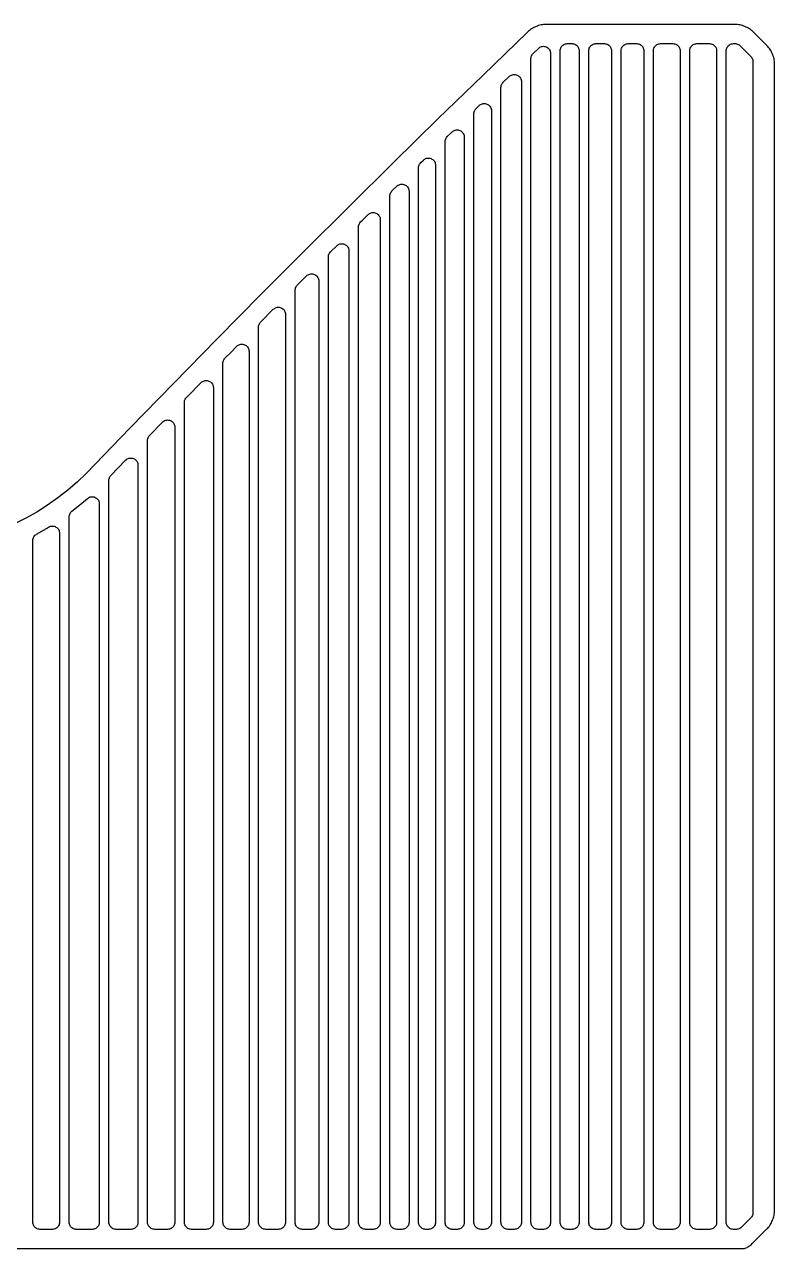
# Model space of a CAD drawing. Header units: metres. Extents: x 0 to 320, y 0 to 256.
# Drawn here: x 163 to 319.8, y 0.3 to 256.2 of the extents above; entities that cross this region are included whole.
import ezdxf

# ---------------------------------------------------------------- set-up
doc = ezdxf.new("R2010")
doc.units = ezdxf.units.M

msp = doc.modelspace()

# ---------------------------------------------------------------- linework, layer by layer
for p, q in [((270.438, 255.948), (270.181, 255.863)), ((270.698, 256.02), (270.438, 255.948)), ((270.961, 256.079), (270.698, 256.02)), ((271.227, 256.125), (270.961, 256.079)), ((271.495, 256.158), (271.227, 256.125)), ((271.764, 256.178), (271.495, 256.158)), ((272.034, 256.184), (271.764, 256.178)), ((311.478, 256.184), (272.034, 256.184)), ((311.748, 256.178), (311.478, 256.184)), ((312.017, 256.158), (311.748, 256.178)), ((312.285, 256.125), (312.017, 256.158)), ((312.551, 256.079), (312.285, 256.125)), ((312.814, 256.02), (312.551, 256.079)), ((313.074, 255.948), (312.814, 256.02)), ((313.331, 255.863), (313.074, 255.948)), ((268.145, 254.574), (258.762, 245.522)), ((268.341, 254.76), (268.145, 254.574)), ((268.545, 254.936), (268.341, 254.76)), ((268.758, 255.102), (268.545, 254.936)), ((268.979, 255.258), (268.758, 255.102)), ((269.207, 255.402), (268.979, 255.258)), ((269.442, 255.535), (269.207, 255.402)), ((269.683, 255.656), (269.442, 255.535)), ((269.929, 255.766), (269.683, 255.656)), ((270.181, 255.863), (269.929, 255.766)), ((313.583, 255.766), (313.331, 255.863)), ((313.829, 255.656), (313.583, 255.766)), ((314.071, 255.535), (313.829, 255.656)), ((314.305, 255.402), (314.071, 255.535)), ((314.534, 255.258), (314.305, 255.402)), ((314.754, 255.102), (314.534, 255.258)), ((314.967, 254.936), (314.754, 255.102)), ((315.171, 254.76), (314.967, 254.936)), ((315.367, 254.574), (315.171, 254.76)), ((318.145, 251.795), (315.367, 254.574)), ((269.311, 250.14), (270.407, 251.197)), ((270.407, 251.197), (270.535, 251.308)), ((270.535, 251.308), (270.698, 251.417)), ((270.698, 251.417), (270.874, 251.504)), ((270.874, 251.504), (271.06, 251.567)), ((271.06, 251.567), (271.252, 251.605)), ((271.252, 251.605), (271.448, 251.618)), ((271.448, 251.618), (271.644, 251.605)), ((271.644, 251.605), (271.836, 251.567)), ((271.836, 251.567), (272.022, 251.504)), ((272.022, 251.504), (272.198, 251.417)), ((272.198, 251.417), (272.361, 251.308)), ((272.361, 251.308), (272.509, 251.178)), ((272.509, 251.178), (272.638, 251.031)), ((272.638, 251.031), (272.747, 250.868)), ((272.747, 250.868), (272.834, 250.692)), ((274.948, 250.684), (274.961, 250.88)), ((274.961, 250.88), (274.999, 251.073)), ((274.999, 251.073), (275.062, 251.258)), ((275.062, 251.258), (275.149, 251.434)), ((275.149, 251.434), (275.258, 251.598)), ((275.258, 251.598), (275.387, 251.745)), ((275.387, 251.745), (275.535, 251.875)), ((275.535, 251.875), (275.698, 251.984)), ((275.698, 251.984), (275.874, 252.07)), ((275.874, 252.07), (276.06, 252.133)), ((276.06, 252.133), (276.252, 252.172)), ((276.252, 252.172), (276.448, 252.184)), ((276.448, 252.184), (277.432, 252.184)), ((277.432, 252.184), (277.628, 252.172)), ((277.628, 252.172), (277.82, 252.133)), ((277.82, 252.133), (278.006, 252.07)), ((278.006, 252.07), (278.182, 251.984)), ((278.182, 251.984), (278.345, 251.875)), ((278.345, 251.875), (278.493, 251.745)), ((278.493, 251.745), (278.622, 251.598)), ((278.622, 251.598), (278.731, 251.434)), ((278.731, 251.434), (278.818, 251.258)), ((278.818, 251.258), (278.881, 251.073)), ((278.881, 251.073), (278.919, 250.88)), ((278.919, 250.88), (278.932, 250.684)), ((280.932, 250.684), (280.945, 250.88)), ((280.945, 250.88), (280.983, 251.073)), ((280.983, 251.073), (281.046, 251.258)), ((281.046, 251.258), (281.133, 251.434)), ((281.133, 251.434), (281.242, 251.598)), ((281.242, 251.598), (281.371, 251.745)), ((281.371, 251.745), (281.519, 251.875)), ((281.519, 251.875), (281.682, 251.984)), ((281.682, 251.984), (281.858, 252.07)), ((281.858, 252.07), (282.044, 252.133)), ((282.044, 252.133), (282.236, 252.172)), ((282.236, 252.172), (282.432, 252.184)), ((282.432, 252.184), (284.187, 252.184)), ((284.187, 252.184), (284.383, 252.172)), ((284.383, 252.172), (284.575, 252.133)), ((284.575, 252.133), (284.761, 252.07)), ((284.761, 252.07), (284.937, 251.984)), ((284.937, 251.984), (285.1, 251.875)), ((285.1, 251.875), (285.248, 251.745)), ((285.248, 251.745), (285.377, 251.598)), ((285.377, 251.598), (285.486, 251.434)), ((285.486, 251.434), (285.573, 251.258)), ((285.573, 251.258), (285.636, 251.073)), ((285.636, 251.073), (285.674, 250.88)), ((285.674, 250.88), (285.687, 250.684)), ((287.687, 250.684), (287.7, 250.88)), ((287.7, 250.88), (287.738, 251.073)), ((287.738, 251.073), (287.801, 251.258)), ((287.801, 251.258), (287.888, 251.434)), ((287.888, 251.434), (287.997, 251.598)), ((287.997, 251.598), (288.126, 251.745)), ((288.126, 251.745), (288.274, 251.875)), ((288.274, 251.875), (288.437, 251.984)), ((288.437, 251.984), (288.613, 252.07)), ((288.613, 252.07), (288.799, 252.133)), ((288.799, 252.133), (288.991, 252.172)), ((288.991, 252.172), (289.187, 252.184)), ((289.187, 252.184), (290.938, 252.184)), ((290.938, 252.184), (291.134, 252.172)), ((291.134, 252.172), (291.326, 252.133)), ((291.326, 252.133), (291.512, 252.07)), ((291.512, 252.07), (291.688, 251.984)), ((291.688, 251.984), (291.851, 251.875)), ((291.851, 251.875), (291.999, 251.745)), ((291.999, 251.745), (292.128, 251.598)), ((292.128, 251.598), (292.237, 251.434)), ((292.237, 251.434), (292.324, 251.258)), ((292.324, 251.258), (292.387, 251.073)), ((292.387, 251.073), (292.425, 250.88)), ((292.425, 250.88), (292.438, 250.684)), ((294.438, 250.684), (294.451, 250.88)), ((294.451, 250.88), (294.489, 251.073)), ((294.489, 251.073), (294.552, 251.258)), ((294.552, 251.258), (294.639, 251.434)), ((294.639, 251.434), (294.748, 251.598)), ((294.748, 251.598), (294.877, 251.745)), ((294.877, 251.745), (295.025, 251.875)), ((295.025, 251.875), (295.188, 251.984)), ((295.188, 251.984), (295.364, 252.07)), ((295.364, 252.07), (295.55, 252.133)), ((295.55, 252.133), (295.742, 252.172)), ((295.742, 252.172), (295.938, 252.184)), ((295.938, 252.184), (298.536, 252.184)), ((298.536, 252.184), (298.732, 252.172)), ((298.732, 252.172), (298.924, 252.133)), ((298.924, 252.133), (299.11, 252.07)), ((299.11, 252.07), (299.286, 251.984)), ((299.286, 251.984), (299.449, 251.875)), ((299.449, 251.875), (299.597, 251.745)), ((299.597, 251.745), (299.726, 251.598)), ((299.726, 251.598), (299.835, 251.434)), ((299.835, 251.434), (299.922, 251.258)), ((299.922, 251.258), (299.985, 251.073)), ((299.985, 251.073), (300.023, 250.88)), ((300.023, 250.88), (300.036, 250.684)), ((302.036, 250.684), (302.049, 250.88)), ((302.049, 250.88), (302.087, 251.073)), ((302.087, 251.073), (302.15, 251.258)), ((302.15, 251.258), (302.237, 251.434)), ((302.237, 251.434), (302.346, 251.598)), ((302.346, 251.598), (302.475, 251.745)), ((302.475, 251.745), (302.623, 251.875)), ((302.623, 251.875), (302.786, 251.984)), ((302.786, 251.984), (302.962, 252.07)), ((302.962, 252.07), (303.148, 252.133)), ((303.148, 252.133), (303.34, 252.172)), ((303.34, 252.172), (303.536, 252.184)), ((303.536, 252.184), (306.158, 252.184)), ((306.158, 252.184), (306.354, 252.172)), ((306.354, 252.172), (306.546, 252.133)), ((306.546, 252.133), (306.732, 252.07)), ((306.732, 252.07), (306.908, 251.984)), ((306.908, 251.984), (307.071, 251.875)), ((307.071, 251.875), (307.219, 251.745)), ((307.219, 251.745), (307.348, 251.598)), ((307.348, 251.598), (307.457, 251.434)), ((307.457, 251.434), (307.544, 251.258)), ((307.544, 251.258), (307.607, 251.073)), ((307.607, 251.073), (307.645, 250.88)), ((307.645, 250.88), (307.658, 250.684)), ((309.658, 250.684), (309.671, 250.88)), ((309.671, 250.88), (309.709, 251.073)), ((309.709, 251.073), (309.772, 251.258)), ((309.772, 251.258), (309.859, 251.434)), ((309.859, 251.434), (309.968, 251.598)), ((309.968, 251.598), (310.097, 251.745)), ((310.097, 251.745), (310.245, 251.875)), ((310.245, 251.875), (310.408, 251.984)), ((310.408, 251.984), (310.584, 252.07)), ((310.584, 252.07), (310.77, 252.133)), ((310.77, 252.133), (310.962, 252.172)), ((310.962, 252.172), (311.158, 252.184)), ((311.158, 252.184), (311.411, 252.184)), ((311.411, 252.184), (311.448, 252.184)), ((311.448, 252.184), (311.514, 252.182)), ((311.514, 252.182), (311.636, 252.174)), ((311.636, 252.174), (311.83, 252.141)), ((311.83, 252.141), (312.017, 252.082)), ((312.017, 252.082), (312.195, 252)), ((312.195, 252), (312.361, 251.895)), ((312.361, 251.895), (312.511, 251.769)), ((312.511, 251.769), (312.56, 251.723)), ((312.56, 251.723), (312.587, 251.697)), ((312.587, 251.697), (314.806, 249.478)), ((318.331, 251.6), (318.145, 251.795)), ((318.508, 251.395), (318.331, 251.6)), ((318.674, 251.183), (318.508, 251.395)), ((318.829, 250.962), (318.674, 251.183)), ((318.974, 250.734), (318.829, 250.962)), ((268.852, 249.06), (268.869, 249.283)), ((268.852, 5.79999), (268.852, 249.06)), ((268.869, 249.283), (268.91, 249.475)), ((268.91, 249.475), (268.977, 249.659)), ((268.977, 249.659), (269.067, 249.834)), ((269.067, 249.834), (269.179, 249.995)), ((269.179, 249.995), (269.311, 250.14)), ((272.834, 250.692), (272.897, 250.506)), ((272.897, 250.506), (272.935, 250.314)), ((272.935, 250.314), (272.948, 250.118)), ((272.948, 250.118), (272.948, 5.79999)), ((274.948, 5.79999), (274.948, 250.684)), ((278.932, 250.684), (278.932, 5.79999)), ((280.932, 5.79999), (280.932, 250.684)), ((285.687, 250.684), (285.687, 5.79999)), ((287.687, 5.79999), (287.687, 250.684)), ((292.438, 250.684), (292.438, 5.79999)), ((294.438, 5.79999), (294.438, 250.684)), ((300.036, 250.684), (300.036, 5.79999)), ((302.036, 5.79999), (302.036, 250.684)), ((307.658, 250.684), (307.658, 5.79999)), ((309.658, 5.79999), (309.658, 250.684)), ((314.806, 249.478), (314.935, 249.331)), ((314.935, 249.331), (315.044, 249.167)), ((315.044, 249.167), (315.131, 248.991)), ((315.131, 248.991), (315.194, 248.806)), ((315.194, 248.806), (315.232, 248.613)), ((315.232, 248.613), (315.245, 248.417)), ((315.245, 248.417), (315.245, 7.76709)), ((319.107, 250.499), (318.974, 250.734)), ((319.228, 250.258), (319.107, 250.499)), ((319.337, 250.011), (319.228, 250.258)), ((319.435, 249.759), (319.337, 250.011)), ((319.519, 249.503), (319.435, 249.759)), ((319.591, 249.243), (319.519, 249.503)), ((319.65, 248.979), (319.591, 249.243)), ((319.697, 248.713), (319.65, 248.979)), ((319.73, 248.445), (319.697, 248.713)), ((319.749, 248.176), (319.73, 248.445)), ((264.778, 245.623), (264.964, 245.686)), ((264.964, 245.686), (265.156, 245.724)), ((265.156, 245.724), (265.352, 245.737)), ((265.352, 245.737), (265.548, 245.724)), ((265.548, 245.724), (265.74, 245.686)), ((265.74, 245.686), (265.926, 245.623)), ((319.756, 247.906), (319.749, 248.176)), ((319.756, 8.27817), (319.756, 247.906)), ((258.762, 245.522), (249.415, 236.434)), ((262.585, 243.015), (262.602, 243.238)), ((262.602, 243.238), (262.643, 243.429)), ((262.643, 243.429), (262.71, 243.614)), ((262.71, 243.614), (262.8, 243.788)), ((262.8, 243.788), (262.912, 243.949)), ((262.912, 243.949), (263.044, 244.095)), ((263.044, 244.095), (264.311, 245.317)), ((264.311, 245.317), (264.439, 245.427)), ((264.439, 245.427), (264.602, 245.536)), ((264.602, 245.536), (264.778, 245.623)), ((265.926, 245.623), (266.102, 245.536)), ((266.102, 245.536), (266.265, 245.427)), ((266.265, 245.427), (266.413, 245.298)), ((266.413, 245.298), (266.542, 245.15)), ((266.542, 245.15), (266.651, 244.987)), ((266.651, 244.987), (266.738, 244.811)), ((266.738, 244.811), (266.801, 244.626)), ((266.801, 244.626), (266.839, 244.433)), ((266.839, 244.433), (266.852, 244.237)), ((266.852, 244.237), (266.852, 5.79999)), ((262.585, 5.79999), (262.585, 243.015)), ((256.963, 237.913), (257.028, 238.098)), ((257.028, 238.098), (257.118, 238.273)), ((257.118, 238.273), (257.229, 238.434)), ((257.229, 238.434), (257.36, 238.58)), ((257.36, 238.58), (258.039, 239.24)), ((258.039, 239.24), (258.172, 239.355)), ((258.172, 239.355), (258.335, 239.464)), ((258.335, 239.464), (258.511, 239.551)), ((258.511, 239.551), (258.697, 239.614)), ((258.697, 239.614), (258.889, 239.652)), ((258.889, 239.652), (259.085, 239.665)), ((259.085, 239.665), (259.281, 239.652)), ((259.281, 239.652), (259.473, 239.614)), ((259.473, 239.614), (259.659, 239.551)), ((259.659, 239.551), (259.835, 239.464)), ((259.835, 239.464), (259.998, 239.355)), ((259.998, 239.355), (260.146, 239.225)), ((260.146, 239.225), (260.275, 239.078)), ((260.275, 239.078), (260.384, 238.915)), ((260.384, 238.915), (260.471, 238.739)), ((260.471, 238.739), (260.534, 238.553)), ((260.534, 238.553), (260.572, 238.361)), ((260.572, 238.361), (260.585, 238.165)), ((260.585, 238.165), (260.585, 5.79999)), ((249.415, 236.434), (240.106, 227.308)), ((256.906, 237.505), (256.922, 237.721)), ((256.906, 5.79999), (256.906, 237.505)), ((256.922, 237.721), (256.963, 237.913)), ((251.356, 232.735), (252.206, 233.568)), ((252.206, 233.568), (252.36, 233.718)), ((252.36, 233.718), (252.493, 233.833)), ((252.493, 233.833), (252.656, 233.942)), ((252.656, 233.942), (252.832, 234.028)), ((252.832, 234.028), (253.018, 234.091)), ((253.018, 234.091), (253.21, 234.13)), ((253.21, 234.13), (253.406, 234.143)), ((253.406, 234.143), (253.602, 234.13)), ((253.602, 234.13), (253.794, 234.091)), ((253.794, 234.091), (253.98, 234.028)), ((253.98, 234.028), (254.156, 233.942)), ((254.156, 233.942), (254.319, 233.833)), ((254.319, 233.833), (254.467, 233.703)), ((254.467, 233.703), (254.596, 233.556)), ((254.596, 233.556), (254.705, 233.393)), ((254.705, 233.393), (254.792, 233.217)), ((254.792, 233.217), (254.855, 233.031)), ((254.855, 233.031), (254.893, 232.838)), ((250.906, 231.664), (250.921, 231.874)), ((250.906, 5.79999), (250.906, 231.664)), ((250.921, 231.874), (250.961, 232.066)), ((250.961, 232.066), (251.026, 232.251)), ((251.026, 232.251), (251.115, 232.426)), ((251.115, 232.426), (251.225, 232.589)), ((251.225, 232.589), (251.356, 232.735)), ((254.893, 232.838), (254.906, 232.643)), ((254.906, 232.643), (254.906, 5.79999)), ((245.809, 227.298), (246.356, 227.834)), ((246.356, 227.834), (246.493, 227.953)), ((246.493, 227.953), (246.656, 228.062)), ((246.656, 228.062), (246.832, 228.148)), ((246.832, 228.148), (247.018, 228.211)), ((247.018, 228.211), (247.21, 228.25)), ((247.21, 228.25), (247.406, 228.263)), ((247.406, 228.263), (247.602, 228.25)), ((247.602, 228.25), (247.794, 228.211)), ((247.794, 228.211), (247.98, 228.148)), ((247.98, 228.148), (248.156, 228.062)), ((248.156, 228.062), (248.319, 227.953)), ((248.319, 227.953), (248.467, 227.823)), ((248.467, 227.823), (248.596, 227.676)), ((240.106, 227.308), (230.833, 218.146)), ((245.359, 226.226), (245.374, 226.437)), ((245.359, 5.79999), (245.359, 226.226)), ((245.374, 226.437), (245.414, 226.629)), ((245.414, 226.629), (245.479, 226.814)), ((245.479, 226.814), (245.568, 226.989)), ((245.568, 226.989), (245.678, 227.151)), ((245.678, 227.151), (245.809, 227.298)), ((248.596, 227.676), (248.705, 227.513)), ((248.705, 227.513), (248.792, 227.337)), ((248.792, 227.337), (248.855, 227.151)), ((248.855, 227.151), (248.893, 226.958)), ((248.893, 226.958), (248.906, 226.763)), ((248.906, 226.763), (248.906, 5.79999)), ((241.109, 222.608), (241.285, 222.695)), ((241.285, 222.695), (241.471, 222.758)), ((241.471, 222.758), (241.663, 222.796)), ((241.663, 222.796), (241.859, 222.809)), ((241.859, 222.809), (242.055, 222.796)), ((242.055, 222.796), (242.247, 222.758)), ((242.247, 222.758), (242.433, 222.695)), ((242.433, 222.695), (242.609, 222.608)), ((239.35, 220.312), (239.364, 220.517)), ((239.35, 5.79999), (239.35, 220.312)), ((239.364, 220.517), (239.403, 220.709)), ((239.403, 220.709), (239.468, 220.894)), ((239.468, 220.894), (239.555, 221.07)), ((239.555, 221.07), (239.665, 221.232)), ((239.665, 221.232), (239.796, 221.379)), ((239.796, 221.379), (240.805, 222.376)), ((240.805, 222.376), (240.946, 222.499)), ((240.946, 222.499), (241.109, 222.608)), ((242.609, 222.608), (242.772, 222.499)), ((242.772, 222.499), (242.92, 222.369)), ((242.92, 222.369), (243.049, 222.222)), ((243.049, 222.222), (243.158, 222.059)), ((243.158, 222.059), (243.245, 221.883)), ((243.245, 221.883), (243.308, 221.697)), ((243.308, 221.697), (243.346, 221.505)), ((243.346, 221.505), (243.359, 221.309)), ((243.359, 221.309), (243.359, 5.79999)), ((230.833, 218.146), (221.597, 208.947)), ((233.239, 214.898), (233.648, 215.304)), ((233.648, 215.304), (234.796, 216.439)), ((234.796, 216.439), (234.937, 216.562)), ((234.937, 216.562), (235.1, 216.671)), ((235.1, 216.671), (235.276, 216.757)), ((235.276, 216.757), (235.462, 216.82)), ((235.462, 216.82), (235.654, 216.859)), ((235.654, 216.859), (235.85, 216.872)), ((235.85, 216.872), (236.046, 216.859)), ((236.046, 216.859), (236.238, 216.82)), ((236.238, 216.82), (236.424, 216.757)), ((236.424, 216.757), (236.6, 216.671)), ((236.6, 216.671), (236.763, 216.562)), ((236.763, 216.562), (236.911, 216.432)), ((236.911, 216.432), (237.04, 216.285)), ((237.04, 216.285), (237.149, 216.122)), ((237.149, 216.122), (237.236, 215.946)), ((237.236, 215.946), (237.299, 215.76)), ((237.299, 215.76), (237.337, 215.567)), ((237.337, 215.567), (237.35, 215.372)), ((237.35, 215.372), (237.35, 5.79999)), ((232.798, 213.835), (232.811, 214.034)), ((232.798, 5.79999), (232.798, 213.835)), ((232.811, 214.034), (232.85, 214.226)), ((232.85, 214.226), (232.913, 214.412)), ((232.913, 214.412), (233, 214.587)), ((233, 214.587), (233.11, 214.75)), ((233.11, 214.75), (233.239, 214.898)), ((226.941, 208.625), (228.239, 209.918)), ((228.239, 209.918), (228.385, 210.045)), ((228.385, 210.045), (228.548, 210.154)), ((228.548, 210.154), (228.724, 210.241)), ((228.724, 210.241), (228.91, 210.304)), ((228.91, 210.304), (229.102, 210.342)), ((229.102, 210.342), (229.298, 210.355)), ((229.298, 210.355), (229.494, 210.342)), ((229.494, 210.342), (229.686, 210.304)), ((229.686, 210.304), (229.872, 210.241)), ((229.872, 210.241), (230.048, 210.154)), ((230.048, 210.154), (230.211, 210.045)), ((230.211, 210.045), (230.359, 209.915)), ((230.359, 209.915), (230.488, 209.768)), ((221.597, 208.947), (212.398, 199.711)), ((226.5, 207.562), (226.513, 207.761)), ((226.5, 5.79999), (226.5, 207.562)), ((226.513, 207.761), (226.552, 207.953)), ((226.552, 207.953), (226.615, 208.139)), ((226.615, 208.139), (226.702, 208.315)), ((226.702, 208.315), (226.812, 208.477)), ((226.812, 208.477), (226.941, 208.625)), ((230.488, 209.768), (230.597, 209.605)), ((230.597, 209.605), (230.684, 209.429)), ((230.684, 209.429), (230.747, 209.243)), ((230.747, 209.243), (230.785, 209.051)), ((230.785, 209.051), (230.798, 208.855)), ((230.798, 208.855), (230.798, 5.79999)), ((219.989, 201.665), (221.937, 203.621)), ((221.937, 203.621), (222.087, 203.752)), ((222.087, 203.752), (222.25, 203.861)), ((222.25, 203.861), (222.426, 203.948)), ((222.426, 203.948), (222.612, 204.011)), ((222.612, 204.011), (222.804, 204.049)), ((222.804, 204.049), (223, 204.062)), ((223, 204.062), (223.196, 204.049)), ((223.196, 204.049), (223.388, 204.011)), ((223.388, 204.011), (223.574, 203.948)), ((223.574, 203.948), (223.75, 203.861)), ((223.75, 203.861), (223.913, 203.752)), ((223.913, 203.752), (224.061, 203.623)), ((224.061, 203.623), (224.19, 203.475)), ((224.19, 203.475), (224.299, 203.312)), ((224.299, 203.312), (224.386, 203.136)), ((224.386, 203.136), (224.449, 202.95)), ((224.449, 202.95), (224.487, 202.758)), ((224.487, 202.758), (224.5, 202.562)), ((224.5, 202.562), (224.5, 5.79999)), ((212.398, 199.711), (203.236, 190.439)), ((219.552, 200.606), (219.564, 200.799)), ((219.552, 5.79999), (219.552, 200.606)), ((219.564, 200.799), (219.602, 200.992)), ((219.602, 200.992), (219.665, 201.177)), ((219.665, 201.177), (219.751, 201.354)), ((219.751, 201.354), (219.86, 201.517)), ((219.86, 201.517), (219.989, 201.665)), ((215.478, 196.97), (215.664, 197.033)), ((215.664, 197.033), (215.856, 197.071)), ((215.856, 197.071), (216.052, 197.084)), ((216.052, 197.084), (216.248, 197.071)), ((216.248, 197.071), (216.44, 197.033)), ((216.44, 197.033), (216.626, 196.97)), ((212.348, 193.97), (214.985, 196.638)), ((214.985, 196.638), (215.139, 196.774)), ((215.139, 196.774), (215.302, 196.883)), ((215.302, 196.883), (215.478, 196.97)), ((216.626, 196.97), (216.802, 196.883)), ((216.802, 196.883), (216.965, 196.774)), ((216.965, 196.774), (217.113, 196.645)), ((217.113, 196.645), (217.242, 196.497)), ((217.242, 196.497), (217.351, 196.334)), ((217.351, 196.334), (217.438, 196.158)), ((217.438, 196.158), (217.501, 195.972)), ((217.501, 195.972), (217.539, 195.78)), ((217.539, 195.78), (217.552, 195.584)), ((217.552, 195.584), (217.552, 5.79999)), ((211.915, 192.915), (211.927, 193.102)), ((211.915, 5.79999), (211.915, 192.915)), ((211.927, 193.102), (211.964, 193.295)), ((211.964, 193.295), (212.026, 193.481)), ((212.026, 193.481), (212.111, 193.657)), ((212.111, 193.657), (212.22, 193.821)), ((212.22, 193.821), (212.348, 193.97)), ((203.236, 190.439), (194.111, 181.129)), ((208.219, 189.342), (208.415, 189.355)), ((208.415, 189.355), (208.611, 189.342)), ((204.895, 186.417), (206.087, 187.633)), ((206.087, 187.633), (207.348, 188.909)), ((207.348, 188.909), (207.502, 189.045)), ((207.502, 189.045), (207.665, 189.154)), ((207.665, 189.154), (207.841, 189.241)), ((207.841, 189.241), (208.027, 189.304)), ((208.027, 189.304), (208.219, 189.342)), ((208.611, 189.342), (208.803, 189.304)), ((208.803, 189.304), (208.989, 189.241)), ((208.989, 189.241), (209.165, 189.154)), ((209.165, 189.154), (209.328, 189.045)), ((209.328, 189.045), (209.476, 188.916)), ((209.476, 188.916), (209.605, 188.768)), ((209.605, 188.768), (209.714, 188.605)), ((209.714, 188.605), (209.801, 188.429)), ((209.801, 188.429), (209.864, 188.243)), ((209.864, 188.243), (209.902, 188.051)), ((209.902, 188.051), (209.915, 187.855)), ((209.915, 187.855), (209.915, 5.79999)), ((204.466, 185.367), (204.477, 185.548)), ((204.466, 5.79999), (204.466, 185.367)), ((204.477, 185.548), (204.513, 185.74)), ((204.513, 185.74), (204.575, 185.927)), ((204.575, 185.927), (204.66, 186.104)), ((204.66, 186.104), (204.767, 186.268)), ((204.767, 186.268), (204.895, 186.417)), ((200.392, 181.651), (200.578, 181.715)), ((200.578, 181.715), (200.77, 181.753)), ((200.77, 181.753), (200.966, 181.766)), ((200.966, 181.766), (201.162, 181.753)), ((201.162, 181.753), (201.354, 181.715)), ((201.354, 181.715), (201.54, 181.651)), ((194.111, 181.129), (185.022, 171.783)), ((196.972, 178.333), (199.895, 181.316)), ((199.895, 181.316), (200.053, 181.456)), ((200.053, 181.456), (200.216, 181.565)), ((200.216, 181.565), (200.392, 181.651)), ((201.54, 181.651), (201.716, 181.565)), ((201.716, 181.565), (201.879, 181.456)), ((201.879, 181.456), (202.027, 181.326)), ((202.027, 181.326), (202.156, 181.179)), ((202.156, 181.179), (202.265, 181.016)), ((202.265, 181.016), (202.352, 180.84)), ((202.352, 180.84), (202.415, 180.654)), ((202.415, 180.654), (202.453, 180.461)), ((202.453, 180.461), (202.466, 180.266)), ((202.466, 180.266), (202.466, 5.79999)), ((196.412, 177.149), (196.422, 177.324)), ((196.412, 5.79999), (196.412, 177.149)), ((196.422, 177.324), (196.458, 177.517)), ((196.458, 177.517), (196.518, 177.703)), ((196.518, 177.703), (196.603, 177.881)), ((196.603, 177.881), (196.709, 178.045)), ((196.709, 178.045), (196.837, 178.195)), ((196.837, 178.195), (196.972, 178.333)), ((185.022, 171.783), (175.971, 162.399)), ((189.132, 170.271), (191.837, 173.053)), ((191.837, 173.053), (191.999, 173.197)), ((191.999, 173.197), (192.162, 173.306)), ((192.162, 173.306), (192.338, 173.393)), ((192.338, 173.393), (192.524, 173.456)), ((192.524, 173.456), (192.716, 173.494)), ((192.716, 173.494), (192.912, 173.507)), ((192.912, 173.507), (193.108, 173.494)), ((193.108, 173.494), (193.3, 173.456)), ((193.3, 173.456), (193.486, 173.393)), ((193.486, 173.393), (193.662, 173.306)), ((193.662, 173.306), (193.825, 173.197)), ((193.825, 173.197), (193.973, 173.068)), ((193.973, 173.068), (194.102, 172.92)), ((194.102, 172.92), (194.211, 172.757)), ((194.211, 172.757), (194.298, 172.581)), ((194.298, 172.581), (194.361, 172.395)), ((194.361, 172.395), (194.399, 172.203)), ((194.399, 172.203), (194.412, 172.007)), ((194.412, 172.007), (194.412, 5.79999)), ((188.707, 169.225), (188.717, 169.4)), ((188.707, 5.79999), (188.707, 169.225)), ((188.717, 169.4), (188.753, 169.593)), ((188.753, 169.593), (188.813, 169.78)), ((188.813, 169.78), (188.898, 169.957)), ((188.898, 169.957), (189.004, 170.121)), ((189.004, 170.121), (189.132, 170.271)), ((181.049, 161.903), (184.127, 165.093)), ((184.127, 165.093), (184.294, 165.242)), ((184.294, 165.242), (184.457, 165.351)), ((184.457, 165.351), (184.633, 165.438)), ((184.633, 165.438), (184.819, 165.501)), ((184.819, 165.501), (185.011, 165.539)), ((185.011, 165.539), (185.207, 165.552)), ((185.207, 165.552), (185.403, 165.539)), ((185.403, 165.539), (185.595, 165.501)), ((185.595, 165.501), (185.781, 165.438)), ((185.781, 165.438), (185.957, 165.351)), ((185.957, 165.351), (186.12, 165.242)), ((186.12, 165.242), (186.268, 165.113)), ((186.268, 165.113), (186.397, 164.965)), ((186.397, 164.965), (186.506, 164.802)), ((186.506, 164.802), (186.593, 164.626)), ((186.593, 164.626), (186.656, 164.44)), ((186.656, 164.44), (186.694, 164.248)), ((186.694, 164.248), (186.707, 164.052)), ((186.707, 164.052), (186.707, 5.79999)), ((175.971, 162.399), (174.051, 160.572)), ((180.639, 161.03), (180.673, 161.223)), ((180.673, 161.223), (180.733, 161.41)), ((180.733, 161.41), (180.817, 161.588)), ((180.817, 161.588), (180.923, 161.753)), ((180.923, 161.753), (181.049, 161.903)), ((172.044, 158.84), (169.955, 157.21)), ((174.051, 160.572), (172.044, 158.84)), ((180.629, 160.861), (180.639, 161.03)), ((180.629, 5.79999), (180.629, 160.861)), ((169.955, 157.21), (167.788, 155.684)), ((174.583, 155.747), (176.149, 157.099)), ((176.149, 157.099), (176.379, 157.262)), ((176.379, 157.262), (176.555, 157.349)), ((176.555, 157.349), (176.741, 157.412)), ((176.741, 157.412), (176.933, 157.45)), ((176.933, 157.45), (177.129, 157.463)), ((177.129, 157.463), (177.325, 157.45)), ((177.325, 157.45), (177.517, 157.412)), ((177.517, 157.412), (177.703, 157.349)), ((177.703, 157.349), (177.879, 157.262)), ((177.879, 157.262), (178.042, 157.153)), ((178.042, 157.153), (178.19, 157.024)), ((178.19, 157.024), (178.319, 156.876)), ((178.319, 156.876), (178.428, 156.713)), ((178.428, 156.713), (178.515, 156.537)), ((178.515, 156.537), (178.578, 156.351)), ((178.578, 156.351), (178.616, 156.159)), ((178.616, 156.159), (178.629, 155.963)), ((165.549, 154.266), (163.242, 152.959)), ((167.788, 155.684), (165.549, 154.266)), ((172.331, 153.433), (172.368, 153.626)), ((172.368, 153.626), (172.43, 153.812)), ((172.43, 153.812), (172.515, 153.989)), ((172.515, 153.989), (172.623, 154.153)), ((172.623, 154.153), (172.751, 154.301)), ((172.751, 154.301), (172.897, 154.432)), ((172.897, 154.432), (174.583, 155.747)), ((178.629, 155.963), (178.629, 5.79999)), ((163.242, 152.959), (160.875, 151.768)), ((167.606, 150.834), (168.017, 151.094)), ((168.017, 151.094), (168.246, 151.213)), ((168.246, 151.213), (168.432, 151.276)), ((168.432, 151.276), (168.624, 151.314)), ((168.624, 151.314), (168.82, 151.327)), ((168.82, 151.327), (169.016, 151.314)), ((169.016, 151.314), (169.208, 151.276)), ((169.208, 151.276), (169.394, 151.213)), ((169.394, 151.213), (169.57, 151.126)), ((169.57, 151.126), (169.733, 151.017)), ((169.733, 151.017), (169.881, 150.888)), ((172.32, 153.25), (172.331, 153.433)), ((172.32, 5.79999), (172.32, 153.25)), ((164.729, 148.33), (164.743, 148.538)), ((164.743, 148.538), (164.783, 148.73)), ((164.783, 148.73), (164.848, 148.915)), ((164.848, 148.915), (164.936, 149.09)), ((164.936, 149.09), (165.046, 149.253)), ((165.046, 149.253), (165.177, 149.399)), ((165.177, 149.399), (165.326, 149.527)), ((165.326, 149.527), (165.49, 149.635)), ((165.49, 149.635), (167.606, 150.834)), ((169.881, 150.888), (170.01, 150.74)), ((170.01, 150.74), (170.119, 150.577)), ((170.119, 150.577), (170.206, 150.401)), ((170.206, 150.401), (170.269, 150.215)), ((170.269, 150.215), (170.307, 150.023)), ((170.307, 150.023), (170.32, 149.827)), ((170.32, 149.827), (170.32, 5.79999)), ((164.729, 5.79999), (164.729, 148.33)), ((315.245, 7.76709), (315.232, 7.5713)), ((319.697, 7.47115), (319.73, 7.73907)), ((319.73, 7.73907), (319.749, 8.0083)), ((319.749, 8.0083), (319.756, 8.27817)), ((164.742, 5.6042), (164.729, 5.79999)), ((164.78, 5.41176), (164.742, 5.6042)), ((164.843, 5.22597), (164.78, 5.41176)), ((164.93, 5.04999), (164.843, 5.22597)), ((170.206, 5.22597), (170.119, 5.04999)), ((170.269, 5.41176), (170.206, 5.22597)), ((170.307, 5.6042), (170.269, 5.41176)), ((170.32, 5.79999), (170.307, 5.6042)), ((172.333, 5.6042), (172.32, 5.79999)), ((172.371, 5.41176), (172.333, 5.6042)), ((172.434, 5.22597), (172.371, 5.41176)), ((172.521, 5.04999), (172.434, 5.22597)), ((178.515, 5.22597), (178.428, 5.04999)), ((178.578, 5.41176), (178.515, 5.22597)), ((178.616, 5.6042), (178.578, 5.41176)), ((178.629, 5.79999), (178.616, 5.6042)), ((180.642, 5.6042), (180.629, 5.79999)), ((180.68, 5.41176), (180.642, 5.6042)), ((180.743, 5.22597), (180.68, 5.41176)), ((180.83, 5.04999), (180.743, 5.22597)), ((186.593, 5.22597), (186.506, 5.04999)), ((186.656, 5.41176), (186.593, 5.22597)), ((186.694, 5.6042), (186.656, 5.41176)), ((186.707, 5.79999), (186.694, 5.6042)), ((188.72, 5.6042), (188.707, 5.79999)), ((188.758, 5.41176), (188.72, 5.6042)), ((188.821, 5.22597), (188.758, 5.41176)), ((188.908, 5.04999), (188.821, 5.22597)), ((194.298, 5.22597), (194.211, 5.04999)), ((194.361, 5.41176), (194.298, 5.22597)), ((194.399, 5.6042), (194.361, 5.41176)), ((194.412, 5.79999), (194.399, 5.6042)), ((196.425, 5.6042), (196.412, 5.79999)), ((196.463, 5.41176), (196.425, 5.6042)), ((196.526, 5.22597), (196.463, 5.41176)), ((196.613, 5.04999), (196.526, 5.22597)), ((202.352, 5.22597), (202.265, 5.04999)), ((202.415, 5.41176), (202.352, 5.22597)), ((202.453, 5.6042), (202.415, 5.41176)), ((202.466, 5.79999), (202.453, 5.6042)), ((204.479, 5.6042), (204.466, 5.79999)), ((204.517, 5.41176), (204.479, 5.6042)), ((204.58, 5.22597), (204.517, 5.41176)), ((204.667, 5.04999), (204.58, 5.22597)), ((209.801, 5.22597), (209.714, 5.04999)), ((209.864, 5.41176), (209.801, 5.22597)), ((209.902, 5.6042), (209.864, 5.41176)), ((209.915, 5.79999), (209.902, 5.6042)), ((211.928, 5.6042), (211.915, 5.79999)), ((211.966, 5.41176), (211.928, 5.6042)), ((212.029, 5.22597), (211.966, 5.41176)), ((212.116, 5.04999), (212.029, 5.22597)), ((217.438, 5.22597), (217.351, 5.04999)), ((217.501, 5.41176), (217.438, 5.22597)), ((217.539, 5.6042), (217.501, 5.41176)), ((217.552, 5.79999), (217.539, 5.6042)), ((219.565, 5.6042), (219.552, 5.79999)), ((219.603, 5.41176), (219.565, 5.6042)), ((219.666, 5.22597), (219.603, 5.41176)), ((219.753, 5.04999), (219.666, 5.22597)), ((224.386, 5.22597), (224.299, 5.04999)), ((224.449, 5.41176), (224.386, 5.22597)), ((224.487, 5.6042), (224.449, 5.41176)), ((224.5, 5.79999), (224.487, 5.6042)), ((226.513, 5.6042), (226.5, 5.79999)), ((226.551, 5.41176), (226.513, 5.6042)), ((226.614, 5.22597), (226.551, 5.41176)), ((226.701, 5.04999), (226.614, 5.22597)), ((230.684, 5.22597), (230.597, 5.04999)), ((230.747, 5.41176), (230.684, 5.22597)), ((230.785, 5.6042), (230.747, 5.41176)), ((230.798, 5.79999), (230.785, 5.6042)), ((232.811, 5.6042), (232.798, 5.79999)), ((232.849, 5.41176), (232.811, 5.6042)), ((232.912, 5.22597), (232.849, 5.41176)), ((232.999, 5.04999), (232.912, 5.22597)), ((237.236, 5.22597), (237.149, 5.04999)), ((237.299, 5.41176), (237.236, 5.22597)), ((237.337, 5.6042), (237.299, 5.41176)), ((237.35, 5.79999), (237.337, 5.6042)), ((239.363, 5.6042), (239.35, 5.79999)), ((239.401, 5.41176), (239.363, 5.6042)), ((239.464, 5.22597), (239.401, 5.41176)), ((239.551, 5.04999), (239.464, 5.22597)), ((243.245, 5.22597), (243.158, 5.04999)), ((243.308, 5.41176), (243.245, 5.22597)), ((243.346, 5.6042), (243.308, 5.41176)), ((243.359, 5.79999), (243.346, 5.6042)), ((245.372, 5.6042), (245.359, 5.79999)), ((245.41, 5.41176), (245.372, 5.6042)), ((245.473, 5.22597), (245.41, 5.41176)), ((245.56, 5.04999), (245.473, 5.22597)), ((248.792, 5.22597), (248.705, 5.04999)), ((248.855, 5.41176), (248.792, 5.22597)), ((248.893, 5.6042), (248.855, 5.41176)), ((248.906, 5.79999), (248.893, 5.6042)), ((250.919, 5.6042), (250.906, 5.79999)), ((250.957, 5.41176), (250.919, 5.6042)), ((251.02, 5.22597), (250.957, 5.41176)), ((251.107, 5.04999), (251.02, 5.22597)), ((254.792, 5.22597), (254.705, 5.04999)), ((254.855, 5.41176), (254.792, 5.22597)), ((254.893, 5.6042), (254.855, 5.41176)), ((254.906, 5.79999), (254.893, 5.6042)), ((256.919, 5.6042), (256.906, 5.79999)), ((256.957, 5.41176), (256.919, 5.6042)), ((257.02, 5.22597), (256.957, 5.41176)), ((257.107, 5.04999), (257.02, 5.22597)), ((260.471, 5.22597), (260.384, 5.04999)), ((260.534, 5.41176), (260.471, 5.22597)), ((260.572, 5.6042), (260.534, 5.41176)), ((260.585, 5.79999), (260.572, 5.6042)), ((262.598, 5.6042), (262.585, 5.79999)), ((262.636, 5.41176), (262.598, 5.6042)), ((262.699, 5.22597), (262.636, 5.41176)), ((262.786, 5.04999), (262.699, 5.22597)), ((266.738, 5.22597), (266.651, 5.04999)), ((266.801, 5.41176), (266.738, 5.22597)), ((266.839, 5.6042), (266.801, 5.41176)), ((266.852, 5.79999), (266.839, 5.6042)), ((268.865, 5.6042), (268.852, 5.79999)), ((268.903, 5.41176), (268.865, 5.6042)), ((268.966, 5.22597), (268.903, 5.41176)), ((269.053, 5.04999), (268.966, 5.22597)), ((272.834, 5.22597), (272.747, 5.04999)), ((272.897, 5.41176), (272.834, 5.22597)), ((272.935, 5.6042), (272.897, 5.41176)), ((272.948, 5.79999), (272.935, 5.6042)), ((274.961, 5.6042), (274.948, 5.79999)), ((274.999, 5.41176), (274.961, 5.6042)), ((275.062, 5.22597), (274.999, 5.41176)), ((275.149, 5.04999), (275.062, 5.22597)), ((278.818, 5.22597), (278.731, 5.04999)), ((278.881, 5.41176), (278.818, 5.22597)), ((278.919, 5.6042), (278.881, 5.41176)), ((278.932, 5.79999), (278.919, 5.6042)), ((280.945, 5.6042), (280.932, 5.79999)), ((280.983, 5.41176), (280.945, 5.6042)), ((281.046, 5.22597), (280.983, 5.41176)), ((281.133, 5.04999), (281.046, 5.22597)), ((285.573, 5.22597), (285.486, 5.04999)), ((285.636, 5.41176), (285.573, 5.22597)), ((285.674, 5.6042), (285.636, 5.41176)), ((285.687, 5.79999), (285.674, 5.6042)), ((287.7, 5.6042), (287.687, 5.79999)), ((287.738, 5.41176), (287.7, 5.6042)), ((287.801, 5.22597), (287.738, 5.41176)), ((287.888, 5.04999), (287.801, 5.22597)), ((292.324, 5.22597), (292.237, 5.04999)), ((292.387, 5.41176), (292.324, 5.22597)), ((292.425, 5.6042), (292.387, 5.41176)), ((292.438, 5.79999), (292.425, 5.6042)), ((294.451, 5.6042), (294.438, 5.79999)), ((294.489, 5.41176), (294.451, 5.6042)), ((294.552, 5.22597), (294.489, 5.41176)), ((294.639, 5.04999), (294.552, 5.22597)), ((299.922, 5.22597), (299.835, 5.04999)), ((299.985, 5.41176), (299.922, 5.22597)), ((300.023, 5.6042), (299.985, 5.41176)), ((300.036, 5.79999), (300.023, 5.6042)), ((302.049, 5.6042), (302.036, 5.79999)), ((302.087, 5.41176), (302.049, 5.6042)), ((302.15, 5.22597), (302.087, 5.41176)), ((302.237, 5.04999), (302.15, 5.22597)), ((307.544, 5.22597), (307.457, 5.04999)), ((307.607, 5.41176), (307.544, 5.22597)), ((307.645, 5.6042), (307.607, 5.41176)), ((307.658, 5.79999), (307.645, 5.6042)), ((309.671, 5.6042), (309.658, 5.79999)), ((309.709, 5.41176), (309.671, 5.6042)), ((309.772, 5.22597), (309.709, 5.41176)), ((309.859, 5.04999), (309.772, 5.22597)), ((314.806, 6.70644), (312.839, 4.73933)), ((314.935, 6.85396), (314.806, 6.70644)), ((315.044, 7.01709), (314.935, 6.85396)), ((315.131, 7.19307), (315.044, 7.01709)), ((315.194, 7.37886), (315.131, 7.19307)), ((315.232, 7.5713), (315.194, 7.37886)), ((318.674, 5.00182), (318.829, 5.22253)), ((318.829, 5.22253), (318.974, 5.45061)), ((318.974, 5.45061), (319.107, 5.68549)), ((319.107, 5.68549), (319.228, 5.92662)), ((319.228, 5.92662), (319.337, 6.1734)), ((319.337, 6.1734), (319.435, 6.42528)), ((319.435, 6.42528), (319.519, 6.68159)), ((319.519, 6.68159), (319.591, 6.94177)), ((319.591, 6.94177), (319.65, 7.20517)), ((319.65, 7.20517), (319.697, 7.47115)), ((165.039, 4.88684), (164.93, 5.04999)), ((165.168, 4.73933), (165.039, 4.88684)), ((165.316, 4.60995), (165.168, 4.73933)), ((165.479, 4.50095), (165.316, 4.60995)), ((165.655, 4.41417), (165.479, 4.50095)), ((165.841, 4.3511), (165.655, 4.41417)), ((166.033, 4.31282), (165.841, 4.3511)), ((166.229, 4.29999), (166.033, 4.31282)), ((168.82, 4.29999), (166.229, 4.29999)), ((169.016, 4.31282), (168.82, 4.29999)), ((169.208, 4.3511), (169.016, 4.31282)), ((169.394, 4.41417), (169.208, 4.3511)), ((169.57, 4.50095), (169.394, 4.41417)), ((169.733, 4.60995), (169.57, 4.50095)), ((169.881, 4.73933), (169.733, 4.60995)), ((170.01, 4.88684), (169.881, 4.73933)), ((170.119, 5.04999), (170.01, 4.88684)), ((172.63, 4.88684), (172.521, 5.04999)), ((172.759, 4.73933), (172.63, 4.88684)), ((172.907, 4.60995), (172.759, 4.73933)), ((173.07, 4.50095), (172.907, 4.60995)), ((173.246, 4.41417), (173.07, 4.50095)), ((173.432, 4.3511), (173.246, 4.41417)), ((173.624, 4.31282), (173.432, 4.3511)), ((173.82, 4.29999), (173.624, 4.31282)), ((177.129, 4.29999), (173.82, 4.29999)), ((177.325, 4.31282), (177.129, 4.29999)), ((177.517, 4.3511), (177.325, 4.31282)), ((177.703, 4.41417), (177.517, 4.3511)), ((177.879, 4.50095), (177.703, 4.41417)), ((178.042, 4.60995), (177.879, 4.50095)), ((178.19, 4.73933), (178.042, 4.60995)), ((178.319, 4.88684), (178.19, 4.73933)), ((178.428, 5.04999), (178.319, 4.88684)), ((180.939, 4.88684), (180.83, 5.04999)), ((181.068, 4.73933), (180.939, 4.88684)), ((181.216, 4.60995), (181.068, 4.73933)), ((181.379, 4.50095), (181.216, 4.60995)), ((181.555, 4.41417), (181.379, 4.50095)), ((181.741, 4.3511), (181.555, 4.41417)), ((181.933, 4.31282), (181.741, 4.3511)), ((182.129, 4.29999), (181.933, 4.31282)), ((185.207, 4.29999), (182.129, 4.29999)), ((185.403, 4.31282), (185.207, 4.29999)), ((185.595, 4.3511), (185.403, 4.31282)), ((185.781, 4.41417), (185.595, 4.3511)), ((185.957, 4.50095), (185.781, 4.41417)), ((186.12, 4.60995), (185.957, 4.50095)), ((186.268, 4.73933), (186.12, 4.60995)), ((186.397, 4.88684), (186.268, 4.73933)), ((186.506, 5.04999), (186.397, 4.88684)), ((189.017, 4.88684), (188.908, 5.04999)), ((189.146, 4.73933), (189.017, 4.88684)), ((189.294, 4.60995), (189.146, 4.73933)), ((189.457, 4.50095), (189.294, 4.60995)), ((189.633, 4.41417), (189.457, 4.50095)), ((189.819, 4.3511), (189.633, 4.41417)), ((190.011, 4.31282), (189.819, 4.3511)), ((190.207, 4.29999), (190.011, 4.31282)), ((192.912, 4.29999), (190.207, 4.29999)), ((193.108, 4.31282), (192.912, 4.29999)), ((193.3, 4.3511), (193.108, 4.31282)), ((193.486, 4.41417), (193.3, 4.3511)), ((193.662, 4.50095), (193.486, 4.41417)), ((193.825, 4.60995), (193.662, 4.50095)), ((193.973, 4.73933), (193.825, 4.60995)), ((194.102, 4.88684), (193.973, 4.73933)), ((194.211, 5.04999), (194.102, 4.88684)), ((196.722, 4.88684), (196.613, 5.04999)), ((196.851, 4.73933), (196.722, 4.88684)), ((196.999, 4.60995), (196.851, 4.73933)), ((197.162, 4.50095), (196.999, 4.60995)), ((197.338, 4.41417), (197.162, 4.50095)), ((197.524, 4.3511), (197.338, 4.41417)), ((197.716, 4.31282), (197.524, 4.3511)), ((197.912, 4.29999), (197.716, 4.31282)), ((200.966, 4.29999), (197.912, 4.29999)), ((201.162, 4.31282), (200.966, 4.29999)), ((201.354, 4.3511), (201.162, 4.31282)), ((201.54, 4.41417), (201.354, 4.3511)), ((201.716, 4.50095), (201.54, 4.41417)), ((201.879, 4.60995), (201.716, 4.50095)), ((202.027, 4.73933), (201.879, 4.60995)), ((202.156, 4.88684), (202.027, 4.73933)), ((202.265, 5.04999), (202.156, 4.88684)), ((204.776, 4.88684), (204.667, 5.04999)), ((204.905, 4.73933), (204.776, 4.88684)), ((205.053, 4.60995), (204.905, 4.73933)), ((205.216, 4.50095), (205.053, 4.60995)), ((205.392, 4.41417), (205.216, 4.50095)), ((205.578, 4.3511), (205.392, 4.41417)), ((205.77, 4.31282), (205.578, 4.3511)), ((205.966, 4.29999), (205.77, 4.31282)), ((208.415, 4.29999), (205.966, 4.29999)), ((208.611, 4.31282), (208.415, 4.29999)), ((208.803, 4.3511), (208.611, 4.31282)), ((208.989, 4.41417), (208.803, 4.3511)), ((209.165, 4.50095), (208.989, 4.41417)), ((209.328, 4.60995), (209.165, 4.50095)), ((209.476, 4.73933), (209.328, 4.60995)), ((209.605, 4.88684), (209.476, 4.73933)), ((209.714, 5.04999), (209.605, 4.88684)), ((212.225, 4.88684), (212.116, 5.04999)), ((212.354, 4.73933), (212.225, 4.88684)), ((212.502, 4.60995), (212.354, 4.73933)), ((212.665, 4.50095), (212.502, 4.60995)), ((212.841, 4.41417), (212.665, 4.50095)), ((213.027, 4.3511), (212.841, 4.41417)), ((213.219, 4.31282), (213.027, 4.3511)), ((213.415, 4.29999), (213.219, 4.31282)), ((216.052, 4.29999), (213.415, 4.29999)), ((216.248, 4.31282), (216.052, 4.29999)), ((216.44, 4.3511), (216.248, 4.31282)), ((216.626, 4.41417), (216.44, 4.3511)), ((216.802, 4.50095), (216.626, 4.41417)), ((216.965, 4.60995), (216.802, 4.50095)), ((217.113, 4.73933), (216.965, 4.60995)), ((217.242, 4.88684), (217.113, 4.73933)), ((217.351, 5.04999), (217.242, 4.88684)), ((219.862, 4.88684), (219.753, 5.04999)), ((219.991, 4.73933), (219.862, 4.88684)), ((220.139, 4.60995), (219.991, 4.73933)), ((220.302, 4.50095), (220.139, 4.60995)), ((220.478, 4.41417), (220.302, 4.50095)), ((220.664, 4.3511), (220.478, 4.41417)), ((220.856, 4.31282), (220.664, 4.3511)), ((221.052, 4.29999), (220.856, 4.31282)), ((223, 4.29999), (221.052, 4.29999)), ((223.196, 4.31282), (223, 4.29999)), ((223.388, 4.3511), (223.196, 4.31282)), ((223.574, 4.41417), (223.388, 4.3511)), ((223.75, 4.50095), (223.574, 4.41417)), ((223.913, 4.60995), (223.75, 4.50095)), ((224.061, 4.73933), (223.913, 4.60995)), ((224.19, 4.88684), (224.061, 4.73933)), ((224.299, 5.04999), (224.19, 4.88684)), ((226.81, 4.88684), (226.701, 5.04999)), ((226.939, 4.73933), (226.81, 4.88684)), ((227.087, 4.60995), (226.939, 4.73933)), ((227.25, 4.50095), (227.087, 4.60995)), ((227.426, 4.41417), (227.25, 4.50095)), ((227.612, 4.3511), (227.426, 4.41417)), ((227.804, 4.31282), (227.612, 4.3511)), ((228, 4.29999), (227.804, 4.31282)), ((229.298, 4.29999), (228, 4.29999)), ((229.494, 4.31282), (229.298, 4.29999)), ((229.686, 4.3511), (229.494, 4.31282)), ((229.872, 4.41417), (229.686, 4.3511)), ((230.048, 4.50095), (229.872, 4.41417)), ((230.211, 4.60995), (230.048, 4.50095)), ((230.359, 4.73933), (230.211, 4.60995)), ((230.488, 4.88684), (230.359, 4.73933)), ((230.597, 5.04999), (230.488, 4.88684)), ((233.108, 4.88684), (232.999, 5.04999)), ((233.237, 4.73933), (233.108, 4.88684)), ((233.385, 4.60995), (233.237, 4.73933)), ((233.548, 4.50095), (233.385, 4.60995)), ((233.724, 4.41417), (233.548, 4.50095)), ((233.91, 4.3511), (233.724, 4.41417)), ((234.102, 4.31282), (233.91, 4.3511)), ((234.298, 4.29999), (234.102, 4.31282)), ((235.85, 4.29999), (234.298, 4.29999)), ((236.046, 4.31282), (235.85, 4.29999)), ((236.238, 4.3511), (236.046, 4.31282)), ((236.424, 4.41417), (236.238, 4.3511)), ((236.6, 4.50095), (236.424, 4.41417)), ((236.763, 4.60995), (236.6, 4.50095)), ((236.911, 4.73933), (236.763, 4.60995)), ((237.04, 4.88684), (236.911, 4.73933)), ((237.149, 5.04999), (237.04, 4.88684)), ((239.66, 4.88684), (239.551, 5.04999)), ((239.789, 4.73933), (239.66, 4.88684)), ((239.937, 4.60995), (239.789, 4.73933)), ((240.1, 4.50095), (239.937, 4.60995)), ((240.276, 4.41417), (240.1, 4.50095)), ((240.462, 4.3511), (240.276, 4.41417)), ((240.654, 4.31282), (240.462, 4.3511)), ((240.85, 4.29999), (240.654, 4.31282)), ((241.859, 4.29999), (240.85, 4.29999)), ((242.055, 4.31282), (241.859, 4.29999)), ((242.247, 4.3511), (242.055, 4.31282)), ((242.433, 4.41417), (242.247, 4.3511)), ((242.609, 4.50095), (242.433, 4.41417)), ((242.772, 4.60995), (242.609, 4.50095)), ((242.92, 4.73933), (242.772, 4.60995)), ((243.049, 4.88684), (242.92, 4.73933)), ((243.158, 5.04999), (243.049, 4.88684)), ((245.669, 4.88684), (245.56, 5.04999)), ((245.798, 4.73933), (245.669, 4.88684)), ((245.946, 4.60995), (245.798, 4.73933)), ((246.109, 4.50095), (245.946, 4.60995)), ((246.285, 4.41417), (246.109, 4.50095)), ((246.471, 4.3511), (246.285, 4.41417)), ((246.663, 4.31282), (246.471, 4.3511)), ((246.859, 4.29999), (246.663, 4.31282)), ((247.406, 4.29999), (246.859, 4.29999)), ((247.602, 4.31282), (247.406, 4.29999)), ((247.794, 4.3511), (247.602, 4.31282)), ((247.98, 4.41417), (247.794, 4.3511)), ((248.156, 4.50095), (247.98, 4.41417)), ((248.319, 4.60995), (248.156, 4.50095)), ((248.467, 4.73933), (248.319, 4.60995)), ((248.596, 4.88684), (248.467, 4.73933)), ((248.705, 5.04999), (248.596, 4.88684)), ((251.216, 4.88684), (251.107, 5.04999)), ((251.345, 4.73933), (251.216, 4.88684)), ((251.493, 4.60995), (251.345, 4.73933)), ((251.656, 4.50095), (251.493, 4.60995)), ((251.832, 4.41417), (251.656, 4.50095)), ((252.018, 4.3511), (251.832, 4.41417)), ((252.21, 4.31282), (252.018, 4.3511)), ((252.406, 4.29999), (252.21, 4.31282)), ((253.406, 4.29999), (252.406, 4.29999)), ((253.602, 4.31282), (253.406, 4.29999)), ((253.794, 4.3511), (253.602, 4.31282)), ((253.98, 4.41417), (253.794, 4.3511)), ((254.156, 4.50095), (253.98, 4.41417)), ((254.319, 4.60995), (254.156, 4.50095)), ((254.467, 4.73933), (254.319, 4.60995)), ((254.596, 4.88684), (254.467, 4.73933)), ((254.705, 5.04999), (254.596, 4.88684)), ((257.216, 4.88684), (257.107, 5.04999)), ((257.345, 4.73933), (257.216, 4.88684)), ((257.493, 4.60995), (257.345, 4.73933)), ((257.656, 4.50095), (257.493, 4.60995)), ((257.832, 4.41417), (257.656, 4.50095)), ((258.018, 4.3511), (257.832, 4.41417)), ((258.21, 4.31282), (258.018, 4.3511)), ((258.406, 4.29999), (258.21, 4.31282)), ((259.085, 4.29999), (258.406, 4.29999)), ((259.281, 4.31282), (259.085, 4.29999)), ((259.473, 4.3511), (259.281, 4.31282)), ((259.659, 4.41417), (259.473, 4.3511)), ((259.835, 4.50095), (259.659, 4.41417)), ((259.998, 4.60995), (259.835, 4.50095)), ((260.146, 4.73933), (259.998, 4.60995)), ((260.275, 4.88684), (260.146, 4.73933)), ((260.384, 5.04999), (260.275, 4.88684)), ((262.895, 4.88684), (262.786, 5.04999)), ((263.024, 4.73933), (262.895, 4.88684)), ((263.172, 4.60995), (263.024, 4.73933)), ((263.335, 4.50095), (263.172, 4.60995)), ((263.511, 4.41417), (263.335, 4.50095)), ((263.697, 4.3511), (263.511, 4.41417)), ((263.889, 4.31282), (263.697, 4.3511)), ((264.085, 4.29999), (263.889, 4.31282)), ((265.352, 4.29999), (264.085, 4.29999)), ((265.548, 4.31282), (265.352, 4.29999)), ((265.74, 4.3511), (265.548, 4.31282)), ((265.926, 4.41417), (265.74, 4.3511)), ((266.102, 4.50095), (265.926, 4.41417)), ((266.265, 4.60995), (266.102, 4.50095)), ((266.413, 4.73933), (266.265, 4.60995)), ((266.542, 4.88684), (266.413, 4.73933)), ((266.651, 5.04999), (266.542, 4.88684)), ((269.162, 4.88684), (269.053, 5.04999)), ((269.291, 4.73933), (269.162, 4.88684)), ((269.439, 4.60995), (269.291, 4.73933)), ((269.602, 4.50095), (269.439, 4.60995)), ((269.778, 4.41417), (269.602, 4.50095)), ((269.964, 4.3511), (269.778, 4.41417)), ((270.156, 4.31282), (269.964, 4.3511)), ((270.352, 4.29999), (270.156, 4.31282)), ((271.448, 4.29999), (270.352, 4.29999)), ((271.644, 4.31282), (271.448, 4.29999)), ((271.836, 4.3511), (271.644, 4.31282)), ((272.022, 4.41417), (271.836, 4.3511)), ((272.198, 4.50095), (272.022, 4.41417)), ((272.361, 4.60995), (272.198, 4.50095)), ((272.509, 4.73933), (272.361, 4.60995)), ((272.638, 4.88684), (272.509, 4.73933)), ((272.747, 5.04999), (272.638, 4.88684)), ((275.258, 4.88684), (275.149, 5.04999)), ((275.387, 4.73933), (275.258, 4.88684)), ((275.535, 4.60995), (275.387, 4.73933)), ((275.698, 4.50095), (275.535, 4.60995)), ((275.874, 4.41417), (275.698, 4.50095)), ((276.06, 4.3511), (275.874, 4.41417)), ((276.252, 4.31282), (276.06, 4.3511)), ((276.448, 4.29999), (276.252, 4.31282)), ((277.432, 4.29999), (276.448, 4.29999)), ((277.628, 4.31282), (277.432, 4.29999)), ((277.82, 4.3511), (277.628, 4.31282)), ((278.006, 4.41417), (277.82, 4.3511)), ((278.182, 4.50095), (278.006, 4.41417)), ((278.345, 4.60995), (278.182, 4.50095)), ((278.493, 4.73933), (278.345, 4.60995)), ((278.622, 4.88684), (278.493, 4.73933)), ((278.731, 5.04999), (278.622, 4.88684)), ((281.242, 4.88684), (281.133, 5.04999)), ((281.371, 4.73933), (281.242, 4.88684)), ((281.519, 4.60995), (281.371, 4.73933)), ((281.682, 4.50095), (281.519, 4.60995)), ((281.858, 4.41417), (281.682, 4.50095)), ((282.044, 4.3511), (281.858, 4.41417)), ((282.236, 4.31282), (282.044, 4.3511)), ((282.432, 4.29999), (282.236, 4.31282)), ((284.187, 4.29999), (282.432, 4.29999)), ((284.383, 4.31282), (284.187, 4.29999)), ((284.575, 4.3511), (284.383, 4.31282)), ((284.761, 4.41417), (284.575, 4.3511)), ((284.937, 4.50095), (284.761, 4.41417)), ((285.1, 4.60995), (284.937, 4.50095)), ((285.248, 4.73933), (285.1, 4.60995)), ((285.377, 4.88684), (285.248, 4.73933)), ((285.486, 5.04999), (285.377, 4.88684)), ((287.997, 4.88684), (287.888, 5.04999)), ((288.126, 4.73933), (287.997, 4.88684)), ((288.274, 4.60995), (288.126, 4.73933)), ((288.437, 4.50095), (288.274, 4.60995)), ((288.613, 4.41417), (288.437, 4.50095)), ((288.799, 4.3511), (288.613, 4.41417)), ((288.991, 4.31282), (288.799, 4.3511)), ((289.187, 4.29999), (288.991, 4.31282)), ((290.938, 4.29999), (289.187, 4.29999)), ((291.134, 4.31282), (290.938, 4.29999)), ((291.326, 4.3511), (291.134, 4.31282)), ((291.512, 4.41417), (291.326, 4.3511)), ((291.688, 4.50095), (291.512, 4.41417)), ((291.851, 4.60995), (291.688, 4.50095)), ((291.999, 4.73933), (291.851, 4.60995)), ((292.128, 4.88684), (291.999, 4.73933)), ((292.237, 5.04999), (292.128, 4.88684)), ((294.748, 4.88684), (294.639, 5.04999)), ((294.877, 4.73933), (294.748, 4.88684)), ((295.025, 4.60995), (294.877, 4.73933)), ((295.188, 4.50095), (295.025, 4.60995)), ((295.364, 4.41417), (295.188, 4.50095)), ((295.55, 4.3511), (295.364, 4.41417)), ((295.742, 4.31282), (295.55, 4.3511)), ((295.938, 4.29999), (295.742, 4.31282)), ((298.536, 4.29999), (295.938, 4.29999)), ((298.732, 4.31282), (298.536, 4.29999)), ((298.924, 4.3511), (298.732, 4.31282)), ((299.11, 4.41417), (298.924, 4.3511)), ((299.286, 4.50095), (299.11, 4.41417)), ((299.449, 4.60995), (299.286, 4.50095)), ((299.597, 4.73933), (299.449, 4.60995)), ((299.726, 4.88684), (299.597, 4.73933)), ((299.835, 5.04999), (299.726, 4.88684)), ((302.346, 4.88684), (302.237, 5.04999)), ((302.475, 4.73933), (302.346, 4.88684)), ((302.623, 4.60995), (302.475, 4.73933)), ((302.786, 4.50095), (302.623, 4.60995)), ((302.962, 4.41417), (302.786, 4.50095)), ((303.148, 4.3511), (302.962, 4.41417)), ((303.34, 4.31282), (303.148, 4.3511)), ((303.536, 4.29999), (303.34, 4.31282)), ((306.158, 4.29999), (303.536, 4.29999)), ((306.354, 4.31282), (306.158, 4.29999)), ((306.546, 4.3511), (306.354, 4.31282)), ((306.732, 4.41417), (306.546, 4.3511)), ((306.908, 4.50095), (306.732, 4.41417)), ((307.071, 4.60995), (306.908, 4.50095)), ((307.219, 4.73933), (307.071, 4.60995)), ((307.348, 4.88684), (307.219, 4.73933)), ((307.457, 5.04999), (307.348, 4.88684)), ((309.968, 4.88684), (309.859, 5.04999)), ((310.097, 4.73933), (309.968, 4.88684)), ((310.245, 4.60995), (310.097, 4.73933)), ((310.408, 4.50095), (310.245, 4.60995)), ((310.584, 4.41417), (310.408, 4.50095)), ((310.77, 4.3511), (310.584, 4.41417)), ((310.962, 4.31282), (310.77, 4.3511)), ((311.158, 4.29999), (310.962, 4.31282)), ((311.778, 4.29999), (311.158, 4.29999)), ((311.974, 4.31282), (311.778, 4.29999)), ((312.166, 4.3511), (311.974, 4.31282)), ((312.352, 4.41417), (312.166, 4.3511)), ((312.528, 4.50095), (312.352, 4.41417)), ((312.691, 4.60995), (312.528, 4.50095)), ((312.839, 4.73933), (312.691, 4.60995)), ((315.074, 1.31801), (318.145, 4.38908)), ((318.145, 4.38908), (318.331, 4.58459)), ((318.331, 4.58459), (318.508, 4.789)), ((318.508, 4.789), (318.674, 5.00182)), ((6.25217, 0.29999), (313.504, 0.29999)), ((313.504, 0.29999), (313.614, 0.34253)), ((313.614, 0.34253), (313.816, 0.43204)), ((313.816, 0.43204), (314.013, 0.53134)), ((314.013, 0.53134), (314.206, 0.64021)), ((314.206, 0.64021), (314.392, 0.75838)), ((314.392, 0.75838), (314.573, 0.88556)), ((314.573, 0.88556), (314.747, 1.02144)), ((314.747, 1.02144), (314.914, 1.16571)), ((314.914, 1.16571), (315.074, 1.31801))]:
    msp.add_line(p, q)

doc.saveas('drawing.dxf')
